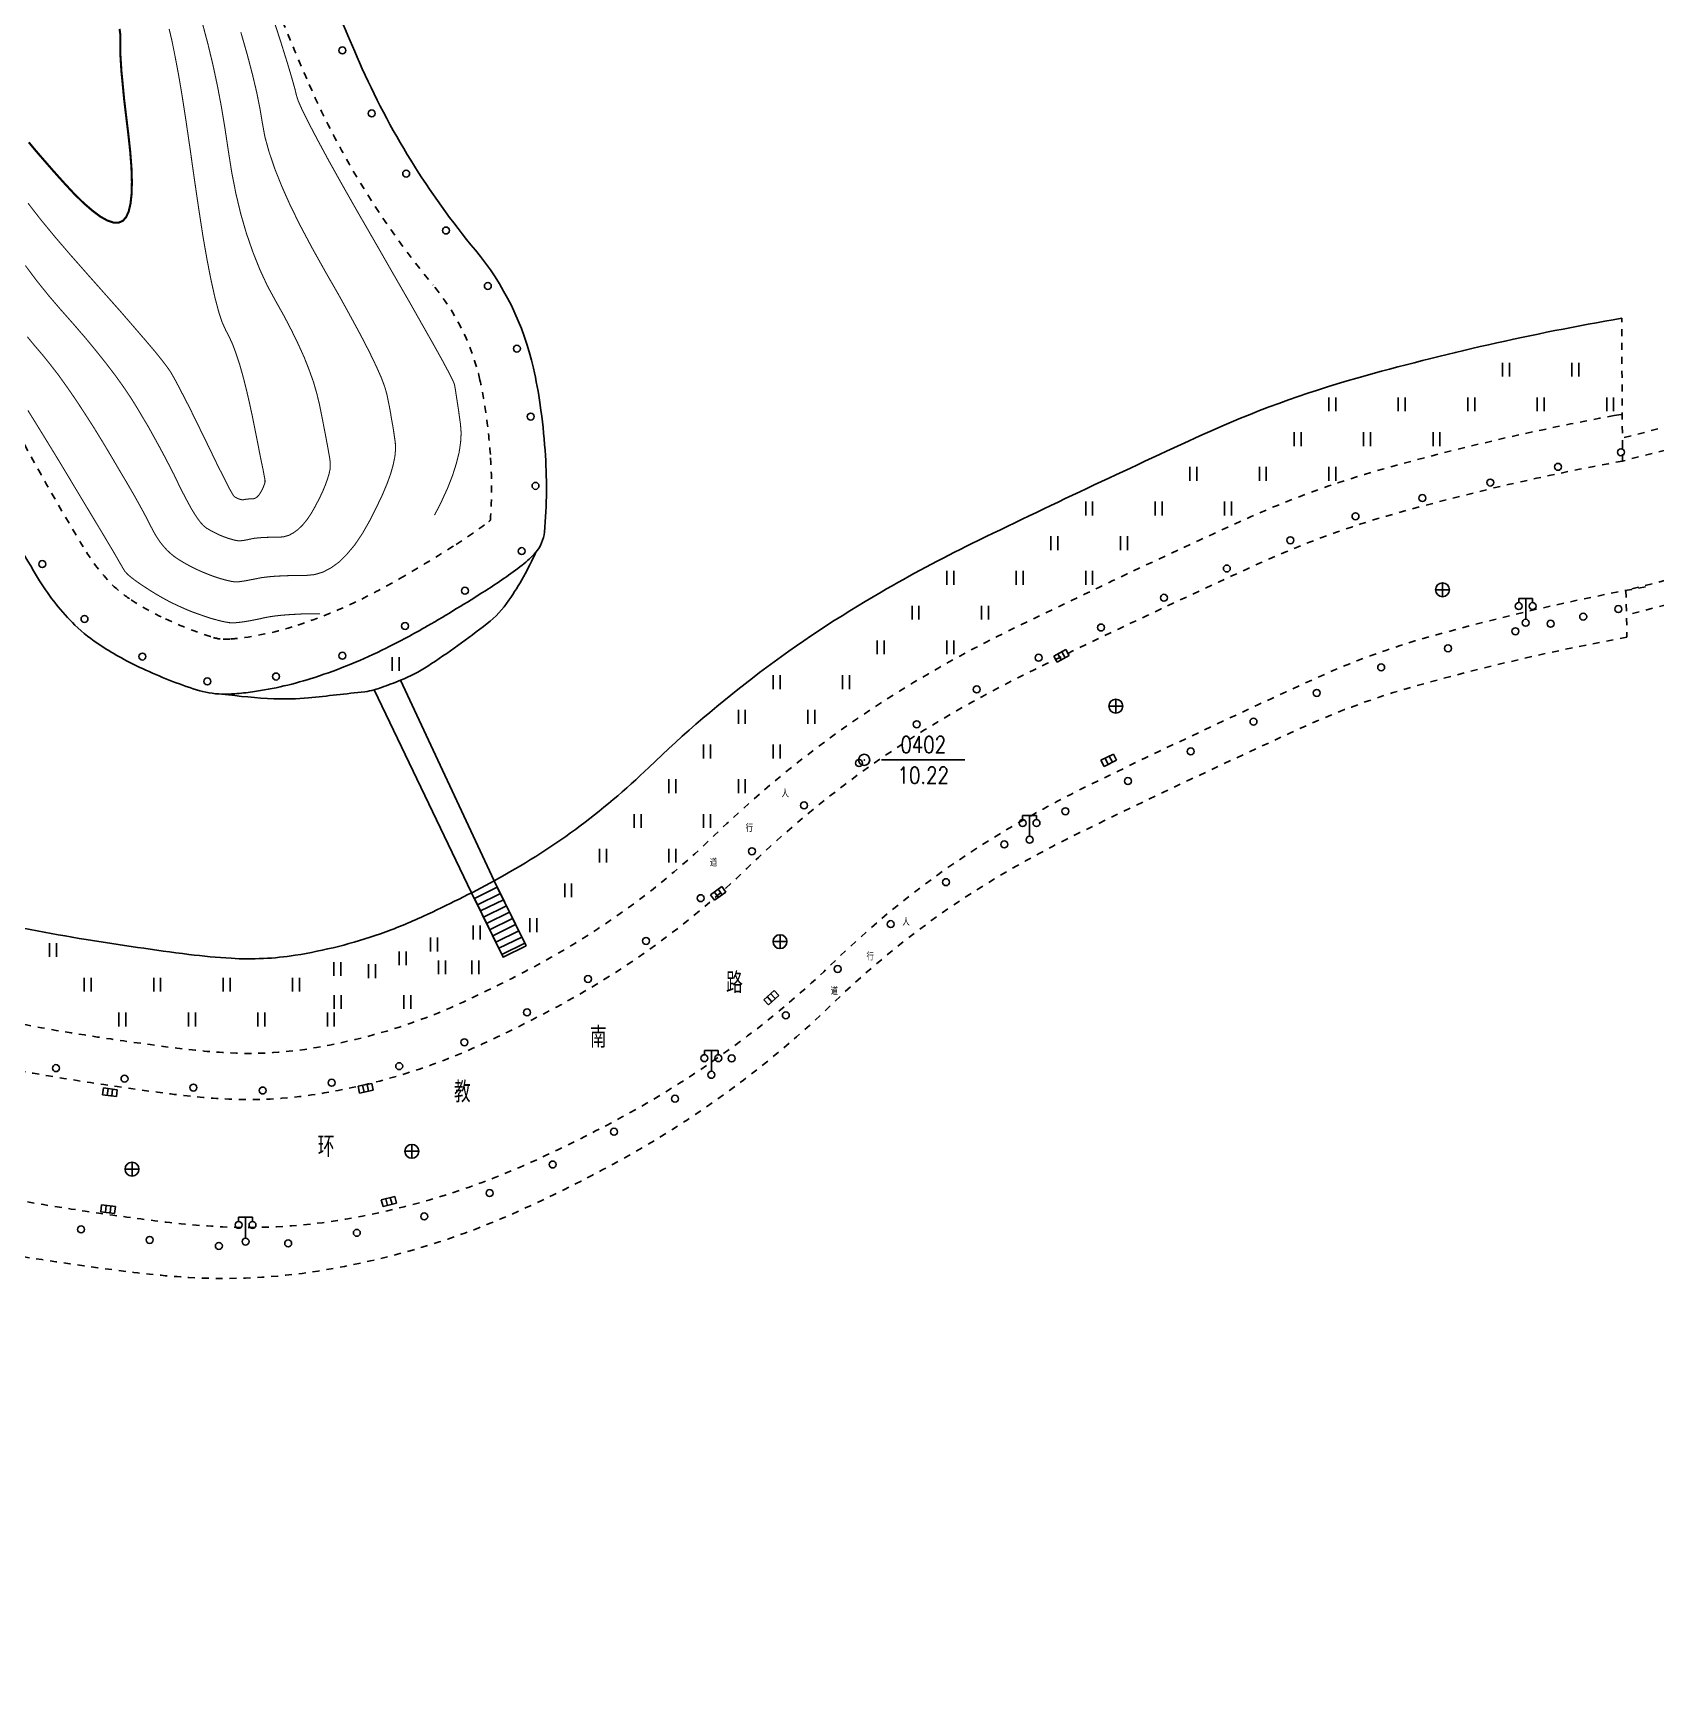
# Model space of a CAD drawing. Extents: x 1059 to 1761, y 608 to 1213.
# Drawn here: x 1291.8 to 1408.6, y 609 to 729 of the extents above; entities that cross this region are included whole.
import ezdxf
from ezdxf.enums import TextEntityAlignment as Align

# ---------------------------------------------------------------- set-up
doc = ezdxf.new("R2010")
doc.units = 0
doc.header["$LTSCALE"] = 0.5
doc.header["$PDSIZE"] = 0.2
doc.linetypes.add('X6', pattern=[2, 1, -1])
doc.layers.get('0').update_dxf_attribs({"linetype": 'CONTINUOUS'})
doc.layers.add('ASSIST', color=7, linetype='CONTINUOUS', plot=False)
for name, color, linetype in [('DGX', 2, 'CONTINUOUS'), ('DLDW', 11, 'CONTINUOUS'), ('DLSS', 4, 'CONTINUOUS'), ('GXYZ', 2, 'CONTINUOUS'), ('JMD', 6, 'CONTINUOUS'), ('KZD', 1, 'CONTINUOUS'), ('SXSS', 5, 'CONTINUOUS'), ('ZBTZ', 3, 'CONTINUOUS')]:
    doc.layers.add(name, color=color, linetype=linetype)
doc.styles.add('HZ', font='rs.shx', dxfattribs={"width": 0.8, "bigfont": 'hztxt.shx'})
doc.linetypes.add('8431', pattern='A,2,[152,AAA.SHX,S=1,R=0,X=0,Y=0],2,[150,AAA.SHX,S=2,R=0,X=0,Y=0],1e-11', length=4)
doc.linetypes.add('8432', pattern='A,2,[158,AAA.SHX,S=1,R=0,X=0,Y=0],2,[150,AAA.SHX,S=2,R=0,X=0,Y=2],1e-11', length=4)

# ---------------------------------------------------------------- blocks, each defined once
blk = doc.blocks.new('gc043')
for p, q in [((-1, 0), (1, 0)), ((0, -1), (0, 1))]:
    blk.add_line(p, q)
blk.add_circle((0, 0), 1)
blk = doc.blocks.new('gc097')
for p, q in [((-1, 2.9), (-1, 3.5)), ((-1, 3.5), (1, 3.5)), ((0, 0.5), (0, 3.5)), ((1, 3.5), (1, 2.9))]:
    blk.add_line(p, q)
for centre in [(-1, 2.4), (1, 2.4), (0, 0)]:
    blk.add_circle(centre, 0.5)
blk = doc.blocks.new('gc041')
for p, q in [((-1, 0.5), (1, 0.5)), ((-1, -0.5), (-1, 0.5)), ((-0.33, 0.5), (-0.33, -0.5)), ((0.33, 0.5), (0.33, -0.5)), ((1, 0.5), (1, -0.5)), ((1, -0.5), (-1, -0.5))]:
    blk.add_line(p, q)
blk = doc.blocks.new('gc170')
at = {"linetype": 'Continuous'}
blk.add_circle((0, 0), 0.5, dxfattribs=at)
blk = doc.blocks.new('gc121')
for p, q in [((-0.5, -1), (-0.5, 1)), ((0.5, -1), (0.5, 1))]:
    blk.add_line(p, q)
blk = doc.blocks.new('gc117')
blk.add_circle((0, 0), 0.8)
blk.add_point((0, 0))

msp = doc.modelspace()

# ---------------------------------------------------------------- linework, layer by layer
at = {"layer": 'ASSIST', "linetype": 'Continuous', "flags": 128}
msp.add_lwpolyline([(1327.31, 663.33), (1325.23, 667.56), (1323.58, 666.75), (1325.65, 662.52)], close=True, dxfattribs=at)
at = {"layer": 'DGX', "linetype": 'Continuous', "const_width": 0.075}
for points in [[(1320.71, 694.34), (1321.22, 695.35), (1321.66, 696.31), (1322.01, 697.21), (1322.28, 698.06), (1322.48, 698.85), (1322.59, 699.59), (1322.63, 700.27), (1322.58, 700.9), (1322.5, 701.47), (1322.43, 701.98), (1322.36, 702.43), (1322.3, 702.82), (1322.25, 703.15), (1322.21, 703.42), (1322.17, 703.64), (1322.14, 703.79), (1322.03, 704.05), (1321.75, 704.61), (1321.3, 705.45), (1320.68, 706.57), (1319.88, 707.98), (1318.92, 709.68), (1317.78, 711.66), (1316.48, 713.93), (1315.17, 716.2), (1314.03, 718.21), (1313.06, 719.95), (1312.27, 721.42), (1311.64, 722.62), (1311.18, 723.55), (1310.89, 724.21), (1310.77, 724.6), (1310.67, 725.02), (1310.46, 725.77), (1310.14, 726.85), (1309.7, 728.26), (1309.14, 730)], [(1304.03, 729.68), (1304.41, 728.25), (1304.76, 726.79), (1305.08, 725.3), (1305.37, 723.77), (1305.63, 722.2), (1305.87, 720.6), (1306.12, 719.01), (1306.42, 717.49), (1306.77, 716.03), (1307.17, 714.65), (1307.63, 713.32), (1308.13, 712.06), (1308.68, 710.87), (1309.29, 709.75), (1309.89, 708.68), (1310.43, 707.64), (1310.91, 706.65), (1311.34, 705.7), (1311.7, 704.78), (1312.01, 703.91), (1312.25, 703.07), (1312.44, 702.28), (1312.59, 701.53), (1312.72, 700.86), (1312.84, 700.25), (1312.94, 699.71), (1313.03, 699.23), (1313.1, 698.83), (1313.16, 698.49), (1313.2, 698.21), (1313.21, 697.95), (1313.19, 697.65), (1313.12, 697.31), (1313, 696.93), (1312.85, 696.51), (1312.66, 696.05), (1312.42, 695.55), (1312.14, 695.01), (1311.84, 694.48), (1311.53, 694.02), (1311.22, 693.64), (1310.89, 693.32), (1310.56, 693.08), (1310.23, 692.9), (1309.88, 692.8), (1309.53, 692.76), (1309.19, 692.76), (1308.88, 692.76), (1308.59, 692.75), (1308.33, 692.74), (1308.1, 692.72), (1307.89, 692.7), (1307.71, 692.68), (1307.56, 692.65), (1307.42, 692.62), (1307.29, 692.59), (1307.18, 692.57), (1307.07, 692.55), (1306.97, 692.53), (1306.87, 692.52), (1306.79, 692.51), (1306.72, 692.5), (1306.64, 692.5), (1306.55, 692.51), (1306.44, 692.53), (1306.32, 692.55), (1306.19, 692.59), (1306.04, 692.63), (1305.87, 692.68), (1305.7, 692.74), (1305.51, 692.81), (1305.33, 692.88), (1305.15, 692.96), (1304.97, 693.05), (1304.79, 693.14), (1304.62, 693.23), (1304.45, 693.33), (1304.28, 693.43), (1304.1, 693.58), (1303.9, 693.79), (1303.68, 694.08), (1303.44, 694.44), (1303.18, 694.87), (1302.91, 695.37), (1302.61, 695.94), (1302.29, 696.58), (1301.96, 697.27), (1301.61, 697.95), (1301.25, 698.64), (1300.88, 699.33), (1300.5, 700.02), (1300.11, 700.72), (1299.7, 701.41), (1299.28, 702.12), (1298.83, 702.84), (1298.31, 703.61), (1297.73, 704.42), (1297.08, 705.27), (1296.37, 706.16), (1295.6, 707.1), (1294.76, 708.07), (1293.86, 709.09), (1292.95, 710.15), (1292.08, 711.23), (1291.26, 712.33)], [(1306.77, 729.13), (1307.23, 727.53), (1307.61, 726.08), (1307.92, 724.77), (1308.15, 723.61), (1308.32, 722.6), (1308.5, 721.61), (1308.8, 720.52), (1309.2, 719.33), (1309.72, 718.03), (1310.34, 716.63), (1311.08, 715.14), (1311.93, 713.54), (1312.88, 711.84), (1313.84, 710.17), (1314.67, 708.66), (1315.4, 707.31), (1316.01, 706.13), (1316.5, 705.11), (1316.88, 704.26), (1317.14, 703.56), (1317.29, 703.03), (1317.38, 702.58), (1317.47, 702.14), (1317.55, 701.7), (1317.62, 701.26), (1317.7, 700.83), (1317.77, 700.4), (1317.83, 699.98), (1317.89, 699.56), (1317.91, 699.1), (1317.86, 698.57), (1317.74, 697.98), (1317.55, 697.31), (1317.28, 696.57), (1316.94, 695.77), (1316.52, 694.89), (1316.04, 693.94), (1315.51, 693.01), (1314.97, 692.21), (1314.41, 691.54), (1313.85, 690.98), (1313.27, 690.56), (1312.68, 690.25), (1312.08, 690.07), (1311.47, 690.01), (1310.87, 690), (1310.32, 690), (1309.82, 689.98), (1309.36, 689.96), (1308.95, 689.93), (1308.59, 689.89), (1308.27, 689.85), (1308, 689.8), (1307.77, 689.75), (1307.54, 689.71), (1307.34, 689.67), (1307.14, 689.63), (1306.97, 689.6), (1306.81, 689.58), (1306.66, 689.56), (1306.53, 689.55), (1306.4, 689.55), (1306.24, 689.56), (1306.05, 689.59), (1305.84, 689.64), (1305.6, 689.7), (1305.34, 689.77), (1305.05, 689.86), (1304.74, 689.97), (1304.42, 690.09), (1304.1, 690.22), (1303.78, 690.36), (1303.47, 690.5), (1303.16, 690.66), (1302.86, 690.82), (1302.55, 691), (1302.26, 691.18), (1301.97, 691.38), (1301.69, 691.61), (1301.43, 691.86), (1301.18, 692.14), (1300.94, 692.44), (1300.72, 692.77), (1300.51, 693.13), (1300.31, 693.51), (1300.09, 693.95), (1299.81, 694.48), (1299.47, 695.1), (1299.07, 695.82), (1298.6, 696.63), (1298.07, 697.52), (1297.49, 698.51), (1296.84, 699.6), (1296.17, 700.69), (1295.51, 701.72), (1294.88, 702.68), (1294.26, 703.58), (1293.66, 704.42), (1293.07, 705.18), (1292.51, 705.88), (1291.96, 706.52), (1291.4, 707.2)], [(1301.61, 729.37), (1301.82, 728.48), (1302.04, 727.38), (1302.29, 726.06), (1302.55, 724.52), (1302.82, 722.77), (1303.11, 720.79), (1303.42, 718.6), (1303.74, 716.41), (1304.04, 714.46), (1304.34, 712.74), (1304.63, 711.26), (1304.91, 710.01), (1305.18, 708.99), (1305.44, 708.21), (1305.69, 707.66), (1305.94, 707.18), (1306.19, 706.63), (1306.43, 705.98), (1306.67, 705.26), (1306.9, 704.45), (1307.13, 703.56), (1307.36, 702.58), (1307.59, 701.52), (1307.8, 700.48), (1307.98, 699.58), (1308.13, 698.8), (1308.26, 698.15), (1308.37, 697.64), (1308.44, 697.25), (1308.49, 697), (1308.51, 696.87), (1308.51, 696.81), (1308.51, 696.73), (1308.49, 696.65), (1308.46, 696.56), (1308.42, 696.45), (1308.38, 696.34), (1308.32, 696.21), (1308.25, 696.08), (1308.17, 695.95), (1308.1, 695.83), (1308.02, 695.74), (1307.94, 695.66), (1307.86, 695.6), (1307.77, 695.56), (1307.69, 695.53), (1307.6, 695.52), (1307.52, 695.52), (1307.44, 695.52), (1307.37, 695.52), (1307.3, 695.51), (1307.25, 695.51), (1307.19, 695.51), (1307.15, 695.5), (1307.11, 695.49), (1307.08, 695.48), (1307.05, 695.48), (1307.02, 695.47), (1306.99, 695.47), (1306.96, 695.46), (1306.94, 695.46), (1306.92, 695.46), (1306.9, 695.46), (1306.88, 695.46), (1306.86, 695.46), (1306.83, 695.46), (1306.8, 695.47), (1306.77, 695.48), (1306.73, 695.49), (1306.69, 695.5), (1306.65, 695.52), (1306.6, 695.53), (1306.56, 695.55), (1306.51, 695.57), (1306.47, 695.59), (1306.43, 695.61), (1306.38, 695.64), (1306.34, 695.66), (1306.3, 695.69), (1306.23, 695.77), (1306.11, 695.98), (1305.93, 696.3), (1305.71, 696.73), (1305.43, 697.29), (1305.09, 697.96), (1304.71, 698.75), (1304.27, 699.66), (1303.82, 700.58), (1303.41, 701.42), (1303.04, 702.17), (1302.7, 702.83), (1302.4, 703.41), (1302.14, 703.91), (1301.92, 704.31), (1301.73, 704.64), (1301.49, 704.99), (1301.11, 705.49), (1300.58, 706.15), (1299.9, 706.95), (1299.08, 707.9), (1298.12, 709.01), (1297.01, 710.26), (1295.76, 711.67), (1294.5, 713.1), (1293.36, 714.43), (1292.34, 715.67), (1291.45, 716.82)], [(1312.47, 687.25), (1311.83, 687.25), (1311.24, 687.24), (1310.68, 687.21), (1310.16, 687.18), (1309.67, 687.14), (1309.23, 687.09), (1308.82, 687.03), (1308.45, 686.96), (1308.11, 686.88), (1307.79, 686.82), (1307.5, 686.76), (1307.22, 686.71), (1306.97, 686.67), (1306.74, 686.64), (1306.53, 686.62), (1306.35, 686.6), (1306.15, 686.6), (1305.92, 686.61), (1305.66, 686.66), (1305.36, 686.72), (1305.02, 686.81), (1304.65, 686.91), (1304.23, 687.05), (1303.79, 687.2), (1303.32, 687.37), (1302.87, 687.55), (1302.42, 687.75), (1301.97, 687.96), (1301.53, 688.18), (1301.09, 688.42), (1300.66, 688.67), (1300.24, 688.93), (1299.84, 689.19), (1299.48, 689.43), (1299.18, 689.64), (1298.92, 689.84), (1298.7, 690.02), (1298.54, 690.18), (1298.41, 690.32), (1298.34, 690.44), (1298.23, 690.63), (1298.01, 691.01), (1297.69, 691.57), (1297.25, 692.31), (1296.7, 693.23), (1296.04, 694.33), (1295.27, 695.61), (1294.39, 697.08), (1293.51, 698.54), (1292.72, 699.83), (1292.03, 700.95), (1291.44, 701.9)]]:
    msp.add_lwpolyline(points, dxfattribs=at)
at = {"layer": 'DGX', "color": 3, "linetype": 'Continuous', "const_width": 0.15}
msp.add_lwpolyline([(1298.04, 729.37), (1298.1, 728.95), (1298.1, 728.6), (1298.09, 728.22), (1298.09, 727.7), (1298.13, 727.05), (1298.18, 726.27), (1298.27, 725.36), (1298.37, 724.31), (1298.51, 723.13), (1298.67, 721.82), (1298.81, 720.52), (1298.9, 719.36), (1298.93, 718.35), (1298.91, 717.49), (1298.83, 716.78), (1298.7, 716.22), (1298.51, 715.8), (1298.27, 715.54), (1297.97, 715.41), (1297.6, 715.42), (1297.16, 715.57), (1296.66, 715.85), (1296.1, 716.27), (1295.46, 716.82), (1294.76, 717.51), (1293.99, 718.34), (1293.24, 719.18), (1292.57, 719.95), (1291.99, 720.62), (1291.51, 721.2)], dxfattribs=at)
at = {"layer": 'DLSS', "linetype": 'X6'}
for p, q in [((1406.22, 698.25, 10.4), (1406.16, 708.53, 10.83)), ((1405.62, 701.52, 10.4), (1406.2, 701.62, 8.42))]:
    msp.add_line(p, q, dxfattribs=at)
at = {"layer": 'DLSS', "linetype": 'X6', "flags": 128}
for points in [[(1405.62, 701.52, 0.023491), (1388.95, 697.66, 0.038552), (1378.84, 693.96, 0.006529), (1362.36, 686.18, 0.01772), (1356.26, 682.93, 0.061108), (1340.87, 671.3, -0.068267), (1328.26, 662.04, -0.016009), (1322.77, 659.29, -0.02366), (1319.08, 657.79, -0.045219), (1311.75, 655.94, -0.054238), (1305.68, 655.64, -0.016984), (1302.16, 655.97, -0.008186), (1294.56, 657.07, -0.038193), (1277.65, 661.15, 0.036458), (1258.97, 665.72, 0.035354), (1247.58, 666.82, 0.045553), (1238.47, 666.22, 0.061008), (1228.1, 663.26, 0.040861), (1214.44, 656.12, 0.02985), (1203.23, 648.06, -0.02999), (1192.72, 640.51, -0.020006), (1180.64, 633.55, -0.026961), (1171.37, 629.31, -0.054055), (1160.07, 626.22, -0.04426), (1145.53, 625.19, -0.019079), (1136.57, 625.69, -0.029014), (1130.94, 626.56, -0.033538), (1120.28, 629.59, -0.038874), (1111.67, 633.46, -0.013137), (1106.24, 636.61, -0.020575), (1103.04, 638.77, -0.022143), (1098.1, 642.76, -0.017543), (1092.18, 648.36, -0.021757), (1089.67, 651.15, -0.01219), (1085.31, 656.68, -0.059278), (1079.2, 667.29, -0.062631), (1076.02, 678.35, -0.023199), (1075.31, 684.86, -0.062756), (1075.42, 686.57, -0.014391), (1077.83, 697.48, 0.00835), (1082.32, 716.67, 0.00067), (1087.06, 738.77, 0.004508), (1087.75, 742.12, 0.013968), (1088.59, 747.18, 0.003122), (1091.46, 769.14, 0.007981), (1093.75, 790.28, 0.017627), (1094.31, 800.09, 0.024093), (1094.11, 807.36, 0.011914), (1092.71, 821.52, 0.010278), (1091.98, 826.6, 0.009428), (1090.97, 832.08, 0.063866), (1090.09, 834.64, 0.027206), (1087.79, 838.75, 0.027206)], [(1406.22, 698.25, 0.023491), (1389.85, 694.46, 0.038552), (1380.22, 690.94, 0.006529), (1363.82, 683.19, 0.01772), (1357.93, 680.05, 0.061108), (1343.19, 668.91, -0.068267), (1329.84, 659.12, -0.016009), (1324.16, 656.27, -0.02366), (1320.18, 654.65, -0.045219), (1312.27, 652.66, -0.054238), (1305.48, 652.32, -0.016984), (1301.74, 652.67, -0.008186), (1294.03, 653.79, -0.038193), (1276.63, 657.98, 0.036458), (1258.42, 662.44, 0.035354), (1247.5, 663.49, 0.045553), (1238.99, 662.94, 0.061008), (1229.39, 660.2, 0.040861), (1216.22, 653.31, 0.030612), (1205.07, 645.27, -0.032321), (1194.49, 637.7, -0.018438), (1180.8, 629.86, -0.032389), (1172.59, 626.22, -0.034847), (1162.45, 623.26, -0.040464), (1153.43, 622.05, -0.007224), (1149.16, 621.89, -0.008372), (1145.47, 621.87, -0.021019), (1138.43, 622.23, -0.01798), (1130.25, 623.3, -0.044583), (1120.56, 625.83, -0.038874), (1110.08, 630.54, -0.013137), (1104.49, 633.78, -0.020575), (1101.07, 636.09, -0.022143), (1095.9, 640.26, -0.017543), (1089.81, 646.03, -0.021757), (1087.1, 649.03, -0.01219), (1082.65, 654.69, -0.059278), (1076.14, 665.98, -0.062631), (1072.73, 677.84, -0.023199), (1071.99, 684.65, -0.062756), (1072.15, 687.19, -0.014391), (1074.61, 698.3, 0.00835), (1079.07, 717.38, 0.00067), (1083.81, 739.47, 0.004508), (1084.48, 742.75, 0.013968), (1085.29, 747.63, 0.003122), (1088.16, 769.55, 0.007981), (1090.44, 790.59, 0.017627), (1090.98, 800.16, 0.024093), (1090.8, 807.12, 0.011914), (1089.41, 821.12, 0.010278), (1088.7, 826.06, 0.009428), (1087.71, 831.41, 0.063866), (1087.11, 833.17, 0.027206), (1084.98, 836.97)], [(1407.87, 689.19, 0.023491), (1392.34, 685.6, 0.038552), (1384.04, 682.56, 0.006529), (1367.86, 674.92, 0.01772), (1362.54, 672.08, 0.061108), (1349.59, 662.3, -0.068267), (1334.23, 651.02, -0.016009), (1328.02, 647.91, -0.02366), (1323.23, 645.97, -0.045219), (1313.72, 643.56, -0.054238), (1304.93, 643.13, -0.016984), (1300.57, 643.54, -0.008186), (1292.56, 644.7, -0.038193), (1273.8, 649.22, 0.036458), (1256.89, 653.36, 0.035354), (1247.26, 654.29, 0.045553), (1240.42, 653.84, 0.061008), (1232.98, 651.72, 0.040861), (1221.14, 645.53, 0.030612), (1210.91, 638.15, -0.032321), (1199.36, 629.88, -0.018438), (1185.07, 621.71, -0.032389), (1175.77, 617.58, -0.034847), (1164.41, 614.26, -0.040464), (1153.91, 612.86, -0.007224), (1149.38, 612.69, -0.008372), (1145.38, 612.66, -0.021019), (1137.56, 613.07, -0.01798), (1128.73, 614.22, -0.044583), (1117.45, 617.17, -0.038874), (1105.67, 622.46, -0.013137), (1099.66, 625.94, -0.020575), (1095.61, 628.68, -0.022143), (1089.81, 633.36, -0.017543), (1083.25, 639.57, -0.021757), (1080.01, 643.16, -0.01219), (1075.28, 649.18, -0.059278), (1067.68, 662.35, -0.062631), (1063.64, 676.42, -0.023199), (1062.8, 684.08, -0.062756), (1063.11, 688.92, -0.014391), (1065.68, 700.54, 0.00835), (1070.07, 719.32, 0.00067), (1074.81, 741.39, 0.004508), (1075.45, 744.51, 0.013968), (1076.17, 748.88, 0.003122), (1079.02, 770.69, 0.007981), (1081.27, 791.44, 0.017627), (1081.78, 800.35, 0.024093), (1081.62, 806.43, 0.011914), (1080.27, 819.99, 0.010278), (1079.61, 824.56, 0.008973), (1078.74, 829.33, 0.025256), (1077.21, 832.04, 0.025256)], [(1406.54, 685.56, 0.023491), (1391.23, 682.02, 0.038552), (1383.28, 679.11, 0.006529), (1367.16, 671.49, 0.01772), (1361.98, 668.73, 0.061108), (1349.5, 659.3, -0.068267), (1333.61, 647.64, -0.016009), (1327.27, 644.46, -0.02366), (1322.27, 642.43, -0.045219), (1312.33, 639.92, -0.054238), (1303.03, 639.46, -0.016984), (1298.5, 639.89, -0.008186), (1290.42, 641.06, -0.038193), (1271.3, 645.67, 0.036458), (1254.73, 649.72, 0.035354), (1245.44, 650.62, 0.045553), (1239.04, 650.2, 0.061008), (1232.15, 648.24, 0.040861), (1220.66, 642.22, 0.030612), (1210.66, 635.02, -0.032321), (1198.86, 626.57, -0.018438), (1184.43, 618.31, -0.032389), (1174.84, 614.05, -0.034847), (1163.15, 610.65, -0.040464), (1152.28, 609.19, -0.007224), (1147.67, 609.02, -0.008372), (1143.6, 608.99, -0.021019), (1135.58, 609.41, -0.01798), (1126.57, 610.59, -0.044583), (1114.88, 613.64, -0.038874), (1102.76, 619.08, -0.013137), (1096.64, 622.63, -0.020575), (1092.43, 625.47, -0.022143), (1086.46, 630.29, -0.017543), (1079.78, 636.62, -0.021757), (1076.4, 640.36, -0.01219), (1071.59, 646.47, -0.059278), (1063.71, 660.13, -0.062631), (1059.51, 674.77, -0.023199), (1058.65, 682.66, -0.062756), (1058.99, 688.1, -0.014391), (1061.59, 699.85, 0.00835), (1065.96, 718.56, 0.00067), (1070.7, 740.61, 0.004508), (1071.33, 743.7, 0.013968), (1072.03, 747.93, 0.003122), (1074.88, 769.71, 0.007981), (1077.12, 790.38, 0.017627), (1077.62, 799.13, 0.024093), (1077.46, 804.97, 0.011914), (1076.13, 818.43, 0.010278), (1075.49, 822.89, 0.008362), (1074.69, 827.26, 0.022488), (1073.42, 829.48, 0.022488)]]:
    msp.add_lwpolyline(points, format="xyb", dxfattribs=at)
at = {"layer": 'DLSS', "linetype": 'X6'}
msp.add_lwpolyline([(1306.68, 738.37, 0.022972), (1311.69, 725.36, 0.070031), (1320.61, 710.92, -0.118409), (1323.98, 704.07, -0.020292), (1324.41, 701.74, -0.016633), (1324.73, 698.73, -0.037347), (1324.73, 693.98, -0.012897), (1324.62, 693.89, -0.021309), (1322.26, 692.24, -0.010859), (1318.22, 689.79, -0.015778), (1315.47, 688.31, -0.036297), (1310.87, 686.43, -0.043665), (1307.05, 685.54, -0.017093), (1306.04, 685.43, -0.023809), (1305.5, 685.42, -0.071847), (1304.8, 685.54, -0.031434), (1301.35, 686.88, -0.035102), (1298.87, 688.25, -0.049333), (1297.59, 689.27, -0.062456), (1295.66, 691.69, -0.019178), (1289.34, 702.97, -0.019447)], format="xyb", dxfattribs=at)
at = {"layer": 'DLSS', "linetype": 'X6', "elevation": 10.45, "flags": 128}
for points in [[(1469.18, 714.24), (1469.22, 715.88), (1406.21, 699.91), (1406.22, 698.25), (1469.22, 714.24)], [(1406.46, 688.93), (1406.54, 685.56)]]:
    msp.add_lwpolyline(points, dxfattribs=at)
at = {"layer": 'DLSS', "linetype": 'X6', "flags": 128}
for points in [[(1469.38, 705.02), (1406.46, 688.93)], [(1469.42, 703.26), (1406.5, 687.16)]]:
    msp.add_lwpolyline(points, dxfattribs=at)
at = {"layer": 'JMD', "linetype": 'Continuous'}
for p, q in [((1325.23, 667.56), (1323.58, 666.75)), ((1327.31, 663.33), (1325.01, 668.02)), ((1323.38, 667.16), (1325.65, 662.52)), ((1325.45, 667.11), (1323.8, 666.3)), ((1325.67, 666.66), (1324.02, 665.85)), ((1325.89, 666.21), (1324.24, 665.4)), ((1326.11, 665.76), (1324.46, 664.95)), ((1326.33, 665.31), (1324.68, 664.5)), ((1326.55, 664.87), (1324.9, 664.05)), ((1326.77, 664.42), (1325.12, 663.61)), ((1326.99, 663.97), (1325.34, 663.16)), ((1327.21, 663.52), (1325.56, 662.71))]:
    msp.add_line(p, q, dxfattribs=at)
at = {"layer": 'KZD', "linetype": 'Continuous'}
msp.add_line((1352.89, 676.73), (1358.89, 676.73), dxfattribs=at)
at = {"layer": 'SXSS', "linetype": 'Continuous'}
for points in [[(1310.43, 739.62, 0.022972), (1315.31, 726.95, 0.070031), (1323.65, 713.44, -0.118409), (1327.83, 704.94, -0.020292), (1328.32, 702.29, -0.016633), (1328.67, 699.02, -0.041216), (1328.62, 693.13, -0.15725), (1328, 691.68, -0.050851), (1327.02, 690.75, -0.021309), (1324.38, 688.91, -0.010859), (1320.2, 686.37, -0.015778), (1317.22, 684.77, -0.036297), (1312.1, 682.67, -0.043665), (1307.61, 681.63, -0.017093), (1306.33, 681.49, -0.023809), (1305.41, 681.47, -0.071847), (1303.59, 681.77, -0.031434), (1299.69, 683.3, -0.035102), (1296.72, 684.94, -0.049333), (1294.83, 686.44, -0.062456), (1292.29, 689.63, -0.019178), (1285.82, 701.18, -0.019447)], [(1406.16, 708.53, 0.025855), (1387.1, 704.22, 0.038552), (1376.02, 700.15, 0.006529), (1359.38, 692.3, 0.01772), (1352.85, 688.81, 0.061108), (1336.14, 676.19, -0.068267), (1325.01, 668.02, -0.016009), (1319.91, 665.47, -0.02366), (1316.82, 664.21, -0.045219), (1310.69, 662.66, -0.054238), (1306.08, 662.44, -0.016984), (1303.03, 662.72, -0.008186), (1295.64, 663.79, -0.038193), (1279.75, 667.62, 0.036458), (1260.11, 672.43, 0.035354), (1247.76, 673.62, 0.045553), (1237.41, 672.95, 0.061008), (1225.45, 669.53, 0.040861), (1210.81, 661.87, 0.02985), (1198.94, 653.34, -0.001927), (1198.33, 652.85, -0.020006)]]:
    msp.add_lwpolyline(points, format="xyb", dxfattribs=at)
at = {"layer": 'SXSS', "linetype": '8432', "flags": 128}
msp.add_lwpolyline([(1318.27, 682.46), (1325.01, 668.02)], dxfattribs=at)
at = {"layer": 'SXSS', "linetype": '8431', "flags": 128}
msp.add_lwpolyline([(1316.37, 681.77), (1323.38, 667.16)], dxfattribs=at)
at = {"layer": 'ZBTZ', "linetype": 'Continuous', "flags": 128}
msp.add_lwpolyline([(1324.5, 686.54, 0.077372), (1326.07, 688.22, 0.04462), (1328, 691.68, -0.050851), (1327.02, 690.75, -0.021309), (1324.38, 688.91, -0.010859), (1320.2, 686.37, -0.015778), (1317.22, 684.77, -0.036297), (1312.1, 682.67, -0.043665), (1307.61, 681.63, -0.017093), (1306.33, 681.49, -0.023809), (1305.41, 681.47, 0.023246), (1309.15, 681.13, 0.034986), (1311.64, 681.2, 0.00598), (1315.69, 681.64, 0.035528), (1316.37, 681.77, 0.021224), (1316.89, 681.94, 0.007922), (1318.27, 682.46, 0.050211), (1320.23, 683.48, 0.021039)], format="xyb", close=True, dxfattribs=at)

# ---------------------------------------------------------------- block references
at = {"layer": 'DLDW', "linetype": 'Continuous', "xscale": 0.5, "yscale": 0.5}
for p in [(1399.25, 686.6, 10.38), (1363.54, 670.98), (1340.64, 654.05), (1307.11, 642.04)]:
    msp.add_blockref('gc097', p, dxfattribs=at)
at = {"layer": 'GXYZ', "linetype": 'Continuous', "xscale": 0.5, "yscale": 0.5}
for p in [(1393.26, 688.98, 10.14), (1369.75, 680.6, 10.11), (1345.58, 663.64, 10.13), (1319.08, 648.54, 10.15), (1298.94, 647.26, 10.26)]:
    msp.add_blockref('gc043', p, dxfattribs=at)
at = {"layer": 'GXYZ', "linetype": 'Continuous', "xscale": 0.5, "yscale": 0.5, "zscale": 0.5}
for p, rotation in [((1365.84, 684.22, 10.06), 29.12014027135291), ((1369.24, 676.7, 10.04), 26.97202207835828), ((1341.13, 667.11, 10.05), 35.96757618497289), ((1344.95, 659.61, 10.05), 42.35886442199486), ((1315.75, 653.08, 10.12), 11.46395675248541), ((1297.35, 652.79, 10.25), 352.7793496705326), ((1317.43, 644.93, 10.12), 14.64662193026879), ((1297.22, 644.38, 10.21), 353.2913804327644)]:
    msp.add_blockref('gc041', p, dxfattribs=dict(at, rotation=rotation))
at = {"layer": 'KZD', "linetype": 'Continuous', "xscale": 0.5, "yscale": 0.5}
msp.add_blockref('gc117', (1351.64, 676.73, 10.21), dxfattribs=at)
at = {"layer": 'ZBTZ', "linetype": 'Continuous', "xscale": 0.5, "yscale": 0.5}
for p, rotation in [((1314.08, 727.82, 7.25), 293.1879850815516), ((1316.19, 723.28, 7.25), 297.365547436943), ((1318.67, 718.95, 7.25), 302.3286107506261), ((1321.53, 714.85, 7.25), 307.2916740643091), ((1324.55, 710.86, 7.25), 302.1749880994565), ((1326.64, 706.34, 7.25), 287.477502809833), ((1327.64, 701.45, 7.25), 277.1738335409714), ((1406.11, 698.88), 193.0112078151258), ((1401.57, 697.83, 10.4), 193.0112078151257), ((1327.98, 696.46, 7.25), 270.134499103153), ((1396.7, 696.7, 10.4), 193.0112078151257), ((1391.82, 695.58, 10.4), 193.0112078151257), ((1387, 694.27, 10.4), 198.0825686858078), ((1382.31, 692.54, 10.4), 202.3452813487001), ((1326.99, 691.76, 7.25), 223.2305230661449), ((1292.48, 690.83, 7.25), 121.1482883022416), ((1377.74, 690.51, 10.4), 204.7343483961973), ((1322.9, 688.91, 7.25), 211.8806635716099), ((1373.21, 688.4, 10.4), 205.1465144210121), ((1295.52, 686.88, 7.25), 136.6675529323343), ((1401.04, 686.53), 12.20436035022159), ((1403.39, 687.04), 192.2024643335353), ((1405.92, 687.59), 12.20436035022159), ((1318.59, 686.37, 7.25), 208.5218878822302), ((1368.69, 686.26, 10.4), 205.558680445827), ((1398.51, 685.99), 192.2024643335353), ((1299.69, 684.17, 7.25), 154.2003079799946), ((1314.08, 684.23, 7.25), 201.7223085788392), ((1364.19, 684.08, 10.4), 205.9708464706418), ((1393.66, 684.76), 195.8706043416255), ((1388.85, 683.39), 195.8706043416255), ((1304.36, 682.38, 7.25), 167.7722281656704), ((1309.31, 682.73, 7.25), 192.2118143141398), ((1359.74, 681.8, 10.4), 208.6127679039478), ((1384.21, 681.55), 201.9176171505695), ((1355.42, 679.29, 10.4), 212.0005893939183), ((1379.66, 679.48), 205.3449646723038), ((1375.14, 677.34), 205.3449646723038), ((1351.27, 676.5, 10.4), 215.7451492171558), ((1370.62, 675.2), 205.3449646723038), ((1347.31, 673.45, 10.4), 219.4897090403933), ((1366.12, 673.03), 208.5239395790616), ((1343.56, 670.15, 10.4), 223.2342688636308), ((1361.72, 670.64), 208.5239395790616), ((1357.53, 667.92), 213.3244308527995), ((1339.87, 666.77, 10.4), 220.3957388833255), ((1353.55, 664.9), 218.5725286012289), ((1335.94, 663.69, 10.4), 215.6416342578036), ((1349.73, 661.67), 221.7803786528781), ((1331.76, 660.95, 10.4), 210.8875296322817), ((1327.37, 658.54, 10.4), 207.0368587618396), ((1346, 658.34), 221.7803786528781), ((1322.86, 656.39, 10.4), 203.342857542105), ((1342.1, 655.23), 215.4602060814875), ((1293.46, 654.53, 10.4), 170.4910506553574), ((1318.17, 654.67, 10.4), 196.935038960716), ((1298.4, 653.77, 10.4), 171.8674146333827), ((1303.36, 653.13, 10.4), 174.3250858997898), ((1308.35, 652.92, 10.4), 181.8672041205362), ((1313.31, 653.48, 10.4), 190.5013332304101), ((1338.02, 652.33), 215.4602060814875), ((1333.63, 649.95), 208.0407259838624), ((1329.22, 647.59), 208.0407259838624), ((1324.68, 645.53), 201.4261382317281), ((1319.97, 643.85), 196.2868540394429), ((1295.27, 642.92), 170.3006191563589), ((1300.21, 642.16), 175.0408103330014), ((1315.12, 642.67), 191.7460779137056), ((1305.19, 641.73), 180.8956214480475), ((1310.18, 641.91), 186.3686774232005)]:
    msp.add_blockref('gc170', p, dxfattribs=dict(at, rotation=rotation))
for p in [(1397.83, 704.83), (1402.83, 704.83), (1385.33, 702.33), (1390.33, 702.33), (1395.33, 702.33), (1400.33, 702.33), (1405.33, 702.33), (1382.83, 699.83), (1387.83, 699.83), (1392.83, 699.83), (1375.33, 697.33), (1380.33, 697.33), (1385.33, 697.33), (1367.83, 694.83), (1372.83, 694.83), (1377.83, 694.83), (1365.33, 692.33), (1370.33, 692.33), (1357.83, 689.83), (1362.83, 689.83), (1367.83, 689.83), (1355.33, 687.33), (1360.33, 687.33), (1352.83, 684.83), (1357.83, 684.83), (1317.91, 683.63), (1345.33, 682.33), (1350.33, 682.33), (1342.83, 679.83), (1347.83, 679.83), (1340.33, 677.33), (1345.33, 677.33), (1337.83, 674.83), (1342.83, 674.83), (1335.33, 672.33), (1340.33, 672.33), (1332.83, 669.83), (1337.83, 669.83), (1330.33, 667.33), (1327.83, 664.83), (1323.75, 664.29), (1293.25, 663.04), (1318.41, 662.44), (1320.68, 663.44), (1313.72, 661.67), (1316.22, 661.52), (1321.25, 661.79), (1323.64, 661.79), (1295.75, 660.54), (1300.75, 660.54), (1305.75, 660.54), (1310.75, 660.54), (1313.75, 659.29), (1318.75, 659.29), (1298.25, 658.04), (1303.25, 658.04), (1308.25, 658.04), (1313.25, 658.04)]:
    msp.add_blockref('gc121', p, dxfattribs=at)

# ---------------------------------------------------------------- texts
at = {"layer": 'DLSS', "linetype": 'Continuous', "style": 'HZ', "width": 0.8}
for s, height, p in [('人', 0.5, (1345.68, 674.04)), ('行', 0.5, (1343.1, 671.55)), ('道', 0.5, (1340.52, 669.06)), ('人', 0.5, (1354.38, 664.79)), ('行', 0.5, (1351.8, 662.3)), ('路', 1.5, (1341.7, 659.93)), ('道', 0.5, (1349.22, 659.81)), ('南', 1.5, (1331.9, 656)), ('教', 1.5, (1322.11, 652.06)), ('环', 1.5, (1312.31, 648.13))]:
    msp.add_text(s, height=height, dxfattribs=at).set_placement(p)
at = {"layer": 'KZD', "linetype": 'Continuous', "style": 'HZ', "width": 0.8}
for s, p in [('0402', (1355.89, 677.83)), ('10.22', (1355.89, 675.62))]:
    msp.add_text(s, height=1.2, dxfattribs=at).set_placement(p, align=Align.MIDDLE)

doc.saveas('drawing.dxf')
